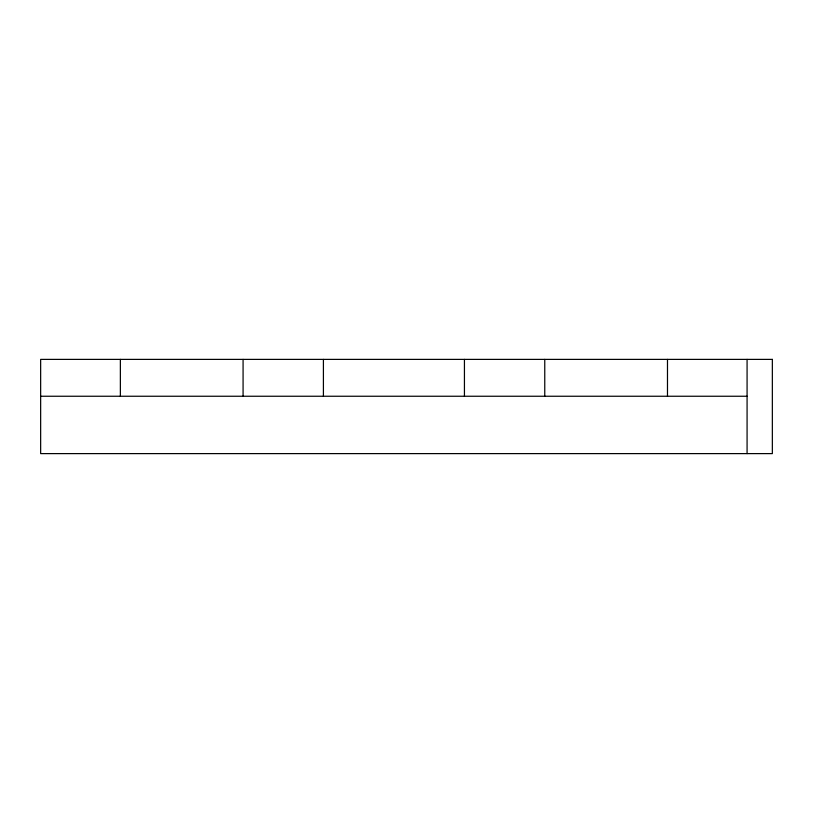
<?xml version="1.0" encoding="UTF-8"?>
<svg xmlns="http://www.w3.org/2000/svg" width="813" height="813" viewBox="0 0 813 813"><rect width="100%" height="100%" fill="white"/><g stroke="black" fill="none" stroke-linecap="round" stroke-linejoin="round"><path stroke-width="1.22" d="M40.65 396.246L747.076 396.246M747.076 359.387L747.076 453.613M667.483 359.387L667.483 396.246M544.761 359.387L544.761 396.246M464.436 359.387L464.436 396.246M323.411 359.387L323.411 396.246M243.077 359.387L243.077 396.246M120.365 359.387L120.365 396.246M772.35 359.387L40.65 359.387L40.65 453.613L772.35 453.613L772.35 359.387"/></g></svg>
